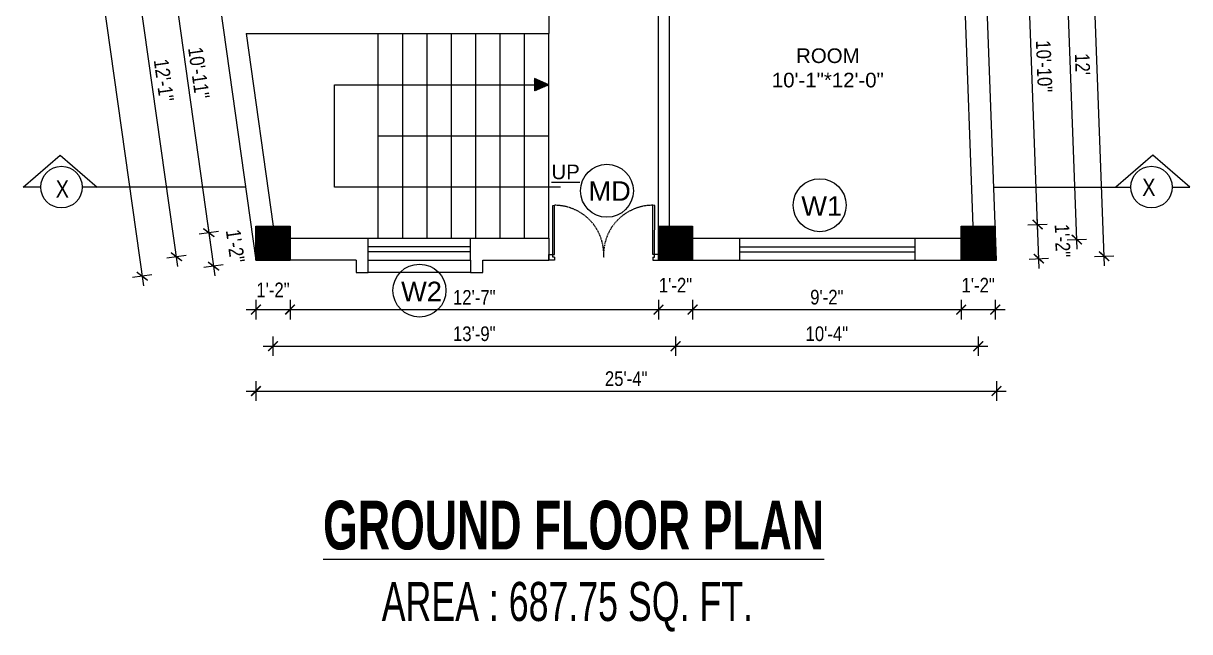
# Model space of a CAD drawing. Header units: inches. Extents: x -5142662 to -4941318, y -3361958 to -3160563.
# Drawn here: x -5009752.7 to -5009273.9, y -3264933.2 to -3264683.5 of the extents above; entities that cross this region are included whole.
import ezdxf

# ---------------------------------------------------------------- set-up
doc = ezdxf.new("R2010")
doc.units = ezdxf.units.IN
doc.header["$LTSCALE"] = 2
doc.header["$MEASUREMENT"] = 0
doc.header["$PDMODE"] = 34
doc.linetypes.add('HIDDEN', pattern=[0.375, 0.25, -0.125])
doc.layers.get('0').update_dxf_attribs({"linetype": 'CONTINUOUS'})
doc.layers.get('DEFPOINTS').update_dxf_attribs({"color": 141, "linetype": 'CONTINUOUS'})
doc.layers.add('A-Hatch', color=7, linetype='CONTINUOUS')
for name, color, linetype, lineweight in [('Annotate-Lite.w', 177, 'CONTINUOUS', 9), ('DIM 1-100', 4, 'CONTINUOUS', 13), ('Door-Window.w', 4, 'CONTINUOUS', 15), ('TEXT', 181, 'CONTINUOUS', 25), ('Text-100.w', 254, 'CONTINUOUS', 9)]:
    doc.layers.add(name, color=color, linetype=linetype, lineweight=lineweight)
doc.styles.add('ARAIL', font='ARIALN.TTF')
doc.styles.add('Arial', font='arial.ttf', dxfattribs={"width": 0.8, "height": 12})
doc.styles.add('arial.', font='arial.ttf')
doc.styles.add('gaurav', font='arial.ttf')
doc.styles.get("Standard").update_dxf_attribs({"font": 'ARIALN.TTF'})
doc.dimstyles.new('1 by 96', dxfattribs={"dimtxt": 6, "dimasz": 4, "dimexe": 4, "dimexo": 4, "dimgap": 2, "dimtad": 1, "dimdec": 0, "dimzin": 0, "dimdsep": 46, "dimlunit": 4, "dimtxsty": 'Standard', "dimblk": 'ARCHTICK', "dimcen": 0, "dimdle": 4, "dimadec": 0, "dimazin": 0, "dimtfac": 1, "dimtdec": 0, "dimtix": 1, "dimtofl": 0, "dimtmove": 1, "dimatfit": 3, "dimldrblk": 'ARCHTICK', "dimfxl": 4, "dimfxlon": 1, "dimtolj": 1, "dimtzin": 0, "dimlwd": -1, "dimlwe": -1, "dimarcsym": 0})

# ---------------------------------------------------------------- blocks, each defined once
blk = doc.blocks.new('FDFDRE')
at = {"ltscale": 3}
for p, q in [((165701.11, -58637.82), (165701.1, -58641.5)), ((165704.78, -58637.83), (165701.11, -58637.82)), ((165704.78, -58639.66), (165703.55, -58639.66)), ((165703.55, -58639.66), (165703.55, -58641.5)), ((165704.78, -58639.66), (165704.78, -58637.83)), ((165766.98, -58637.83), (165770.65, -58637.82)), ((165766.98, -58639.66), (165766.98, -58637.83)), ((165766.98, -58639.66), (165768.2, -58639.66)), ((165768.2, -58639.66), (165768.2, -58641.5)), ((165770.65, -58637.82), (165770.65, -58641.5)), ((165701.1, -58641.5), (165703.55, -58641.5)), ((165703.55, -58641.5), (165703.53, -58672.63)), ((165703.55, -58641.5), (165704.78, -58641.5)), ((165704.78, -58641.5), (165704.76, -58672.65)), ((165766.98, -58641.5), (165767, -58672.65)), ((165768.2, -58641.5), (165766.98, -58641.5)), ((165770.65, -58641.5), (165768.2, -58641.5)), ((165768.2, -58641.5), (165768.22, -58672.63)), ((165703.53, -58672.63), (165704.76, -58672.65)), ((165768.22, -58672.63), (165767, -58672.65))]:
    blk.add_line(p, q, dxfattribs=at)
at = {"layer": 'Door-Window.w', "color": 9, "linetype": 'HIDDEN', "lineweight": 18}
for centre, start, end in [((165704.78, -58641.5), 269.96183, 3.38353), ((165766.98, -58641.5), 176.61647, 270.03817)]:
    blk.add_arc(centre, 31.16, start, end, dxfattribs=at)
blk = doc.blocks.new('_ArchTick')
at = {"color": 0, "linetype": 'ByBlock', "const_width": 0.15}
blk.add_lwpolyline([(-0.5, -0.5), (0.5, 0.5)], dxfattribs=at)
blk = doc.blocks.new('*D1068')
at = {"layer": 'DEFPOINTS', "color": 0, "ltscale": 0.5, "transparency": 16777216}
for p in [(-5009657.19, -3264780.75), (-5009643.19, -3264780.75), (-5009643.19, -3264801.02)]:
    blk.add_point(p, dxfattribs=at)
at = {"layer": 'DIM 1-100', "color": 0, "ltscale": 0.5, "transparency": 16777216}
for p, q in [((-5009657.19, -3264797.02), (-5009657.19, -3264805.02)), ((-5009643.19, -3264797.02), (-5009643.19, -3264805.02)), ((-5009661.19, -3264801.02), (-5009639.19, -3264801.02))]:
    blk.add_line(p, q, dxfattribs=at)
at = {"layer": 'DIM 1-100', "color": 0, "ltscale": 0.5, "transparency": 16777216, "xscale": 4, "yscale": 4, "zscale": 4, "rotation": 180}
blk.add_blockref('_ArchTick', (-5009657.19, -3264801.02), dxfattribs=at)
at = {"layer": 'DIM 1-100', "color": 0, "ltscale": 0.5, "transparency": 16777216, "xscale": 4, "yscale": 4, "zscale": 4}
blk.add_blockref('_ArchTick', (-5009643.19, -3264801.02), dxfattribs=at)
at = {"layer": 'DIM 1-100', "color": 0, "ltscale": 0.5, "transparency": 16777216, "insert": (-5009650.19, -3264792.94), "char_height": 6, "attachment_point": 5}
blk.add_mtext('\\A1;1\'-2"', dxfattribs=at)
blk = doc.blocks.new('*D1069')
at = {"layer": 'DEFPOINTS', "color": 0, "ltscale": 0.5, "transparency": 16777216}
for p in [(-5009643.19, -3264780.75), (-5009491.95, -3264780.75), (-5009491.95, -3264801.02)]:
    blk.add_point(p, dxfattribs=at)
at = {"layer": 'DIM 1-100', "color": 0, "ltscale": 0.5, "transparency": 16777216}
for p, q in [((-5009643.19, -3264797.02), (-5009643.19, -3264805.02)), ((-5009491.95, -3264797.02), (-5009491.95, -3264805.02)), ((-5009647.19, -3264801.02), (-5009487.95, -3264801.02))]:
    blk.add_line(p, q, dxfattribs=at)
at = {"layer": 'DIM 1-100', "color": 0, "ltscale": 0.5, "transparency": 16777216, "xscale": 4, "yscale": 4, "zscale": 4, "rotation": 180}
blk.add_blockref('_ArchTick', (-5009643.19, -3264801.02), dxfattribs=at)
at = {"layer": 'DIM 1-100', "color": 0, "ltscale": 0.5, "transparency": 16777216, "xscale": 4, "yscale": 4, "zscale": 4}
blk.add_blockref('_ArchTick', (-5009491.95, -3264801.02), dxfattribs=at)
at = {"layer": 'DIM 1-100', "color": 0, "ltscale": 0.5, "transparency": 16777216, "insert": (-5009567.57, -3264796), "char_height": 6, "attachment_point": 5}
blk.add_mtext('\\A1;12\'-7"', dxfattribs=at)
blk = doc.blocks.new('*D1070')
at = {"layer": 'DEFPOINTS', "color": 0, "ltscale": 0.5, "transparency": 16777216}
for p in [(-5009491.95, -3264780.75), (-5009477.95, -3264780.75), (-5009477.95, -3264801.02)]:
    blk.add_point(p, dxfattribs=at)
at = {"layer": 'DIM 1-100', "color": 0, "ltscale": 0.5, "transparency": 16777216}
for p, q in [((-5009491.95, -3264797.02), (-5009491.95, -3264805.02)), ((-5009477.95, -3264797.02), (-5009477.95, -3264805.02)), ((-5009495.95, -3264801.02), (-5009473.95, -3264801.02))]:
    blk.add_line(p, q, dxfattribs=at)
at = {"layer": 'DIM 1-100', "color": 0, "ltscale": 0.5, "transparency": 16777216, "xscale": 4, "yscale": 4, "zscale": 4, "rotation": 180}
blk.add_blockref('_ArchTick', (-5009491.95, -3264801.02), dxfattribs=at)
at = {"layer": 'DIM 1-100', "color": 0, "ltscale": 0.5, "transparency": 16777216, "xscale": 4, "yscale": 4, "zscale": 4}
blk.add_blockref('_ArchTick', (-5009477.95, -3264801.02), dxfattribs=at)
at = {"layer": 'DIM 1-100', "color": 0, "ltscale": 0.5, "transparency": 16777216, "insert": (-5009484.95, -3264790.99), "char_height": 6, "attachment_point": 5}
blk.add_mtext('\\A1;1\'-2"', dxfattribs=at)
blk = doc.blocks.new('*D1071')
at = {"layer": 'DEFPOINTS', "color": 0, "ltscale": 0.5, "transparency": 16777216}
for p in [(-5009477.95, -3264780.75), (-5009367.72, -3264780.75), (-5009367.72, -3264801.02)]:
    blk.add_point(p, dxfattribs=at)
at = {"layer": 'DIM 1-100', "color": 0, "ltscale": 0.5, "transparency": 16777216}
for p, q in [((-5009477.95, -3264797.02), (-5009477.95, -3264805.02)), ((-5009367.72, -3264797.02), (-5009367.72, -3264805.02)), ((-5009481.95, -3264801.02), (-5009363.72, -3264801.02))]:
    blk.add_line(p, q, dxfattribs=at)
at = {"layer": 'DIM 1-100', "color": 0, "ltscale": 0.5, "transparency": 16777216, "xscale": 4, "yscale": 4, "zscale": 4, "rotation": 180}
blk.add_blockref('_ArchTick', (-5009477.95, -3264801.02), dxfattribs=at)
at = {"layer": 'DIM 1-100', "color": 0, "ltscale": 0.5, "transparency": 16777216, "xscale": 4, "yscale": 4, "zscale": 4}
blk.add_blockref('_ArchTick', (-5009367.72, -3264801.02), dxfattribs=at)
at = {"layer": 'DIM 1-100', "color": 0, "ltscale": 0.5, "transparency": 16777216, "insert": (-5009422.84, -3264795.95), "char_height": 6, "attachment_point": 5}
blk.add_mtext('\\A1;9\'-2"', dxfattribs=at)
blk = doc.blocks.new('*D1072')
at = {"layer": 'DEFPOINTS', "color": 0, "ltscale": 0.5, "transparency": 16777216}
for p in [(-5009367.72, -3264780.75), (-5009353.72, -3264780.75), (-5009353.72, -3264801.02)]:
    blk.add_point(p, dxfattribs=at)
at = {"layer": 'DIM 1-100', "color": 0, "ltscale": 0.5, "transparency": 16777216}
for p, q in [((-5009367.72, -3264797.02), (-5009367.72, -3264805.02)), ((-5009353.72, -3264797.02), (-5009353.72, -3264805.02)), ((-5009371.72, -3264801.02), (-5009349.72, -3264801.02))]:
    blk.add_line(p, q, dxfattribs=at)
at = {"layer": 'DIM 1-100', "color": 0, "ltscale": 0.5, "transparency": 16777216, "xscale": 4, "yscale": 4, "zscale": 4, "rotation": 180}
blk.add_blockref('_ArchTick', (-5009367.72, -3264801.02), dxfattribs=at)
at = {"layer": 'DIM 1-100', "color": 0, "ltscale": 0.5, "transparency": 16777216, "xscale": 4, "yscale": 4, "zscale": 4}
blk.add_blockref('_ArchTick', (-5009353.72, -3264801.02), dxfattribs=at)
at = {"layer": 'DIM 1-100', "color": 0, "ltscale": 0.5, "transparency": 16777216, "insert": (-5009360.72, -3264790.99), "char_height": 6, "attachment_point": 5}
blk.add_mtext('\\A1;1\'-2"', dxfattribs=at)
blk = doc.blocks.new('*D1076')
at = {"layer": 'DEFPOINTS', "color": 0, "ltscale": 0.5, "transparency": 16777216}
for p in [(-5009677.4, -3264637.25), (-5009676.52, -3264769.47), (-5009657.19, -3264766.75)]:
    blk.add_point(p, dxfattribs=at)
at = {"layer": 'DIM 1-100', "color": 0, "ltscale": 0.5, "transparency": 16777216}
for p, q in [((-5009695.36, -3264635.74), (-5009675.96, -3264773.43)), ((-5009690.84, -3264639.14), (-5009698.76, -3264640.26)), ((-5009672.56, -3264768.92), (-5009680.48, -3264770.03))]:
    blk.add_line(p, q, dxfattribs=at)
at = {"layer": 'DIM 1-100', "color": 0, "ltscale": 0.5, "transparency": 16777216, "xscale": 4, "yscale": 4, "zscale": 4}
for p, rotation in [((-5009694.8, -3264639.7), 98.0189455188911), ((-5009676.52, -3264769.47), 278.0189455188911)]:
    blk.add_blockref('_ArchTick', p, dxfattribs=dict(at, rotation=rotation))
at = {"layer": 'DIM 1-100', "color": 0, "ltscale": 0.5, "transparency": 16777216, "insert": (-5009680.65, -3264703.88), "char_height": 6, "attachment_point": 5, "rotation": 278.0189}
blk.add_mtext('\\A1;10\'-11"', dxfattribs=at)
blk = doc.blocks.new('*D1077')
at = {"layer": 'DEFPOINTS', "color": 0, "ltscale": 0.5, "transparency": 16777216}
for p in [(-5009657.19, -3264766.75), (-5009674.58, -3264783.2), (-5009657.19, -3264780.75)]:
    blk.add_point(p, dxfattribs=at)
at = {"layer": 'DIM 1-100', "color": 0, "ltscale": 0.5, "transparency": 16777216}
for p, q in [((-5009672.56, -3264768.92), (-5009680.48, -3264770.03)), ((-5009677.08, -3264765.51), (-5009674.03, -3264787.16)), ((-5009670.62, -3264782.64), (-5009678.55, -3264783.76))]:
    blk.add_line(p, q, dxfattribs=at)
at = {"layer": 'DIM 1-100', "color": 0, "ltscale": 0.5, "transparency": 16777216, "xscale": 4, "yscale": 4, "zscale": 4}
for p, rotation in [((-5009676.52, -3264769.47), 98.0189455188911), ((-5009674.58, -3264783.2), 278.0189455188911)]:
    blk.add_blockref('_ArchTick', p, dxfattribs=dict(at, rotation=rotation))
at = {"layer": 'DIM 1-100', "color": 0, "ltscale": 0.5, "transparency": 16777216, "insert": (-5009665.63, -3264774.94), "char_height": 6, "attachment_point": 5, "rotation": 278.0189}
blk.add_mtext('\\A1;1\'-2"', dxfattribs=at)
blk = doc.blocks.new('*D1064')
at = {"layer": 'DEFPOINTS', "color": 0, "ltscale": 0.5, "transparency": 16777216}
for p in [(-5009670.4, -3264630.25), (-5009710.03, -3264635.83), (-5009650.19, -3264773.75)]:
    blk.add_point(p, dxfattribs=at)
at = {"layer": 'DIM 1-100', "color": 0, "ltscale": 0.5, "transparency": 16777216}
for p, q in [((-5009706.07, -3264635.27), (-5009713.99, -3264636.39)), ((-5009689.26, -3264783.29), (-5009710.59, -3264631.87)), ((-5009685.85, -3264778.77), (-5009693.78, -3264779.89))]:
    blk.add_line(p, q, dxfattribs=at)
at = {"layer": 'DIM 1-100', "color": 0, "ltscale": 0.5, "transparency": 16777216, "xscale": 4, "yscale": 4, "zscale": 4}
for p, rotation in [((-5009710.03, -3264635.83), 98.01894551876403), ((-5009689.81, -3264779.33), 278.018945518764)]:
    blk.add_blockref('_ArchTick', p, dxfattribs=dict(at, rotation=rotation))
at = {"layer": 'DIM 1-100', "color": 0, "ltscale": 0.5, "transparency": 16777216, "insert": (-5009694.96, -3264706.88), "char_height": 6, "attachment_point": 5, "rotation": 278.0189}
blk.add_mtext('\\A1;12\'-1"', dxfattribs=at)
blk = doc.blocks.new('*D1066')
at = {"layer": 'DEFPOINTS', "color": 0, "ltscale": 0.5, "transparency": 16777216}
for p in [(-5009697.23, -3264496.51), (-5009657.19, -3264780.75), (-5009703.86, -3264787.32)]:
    blk.add_point(p, dxfattribs=at)
at = {"layer": 'DIM 1-100', "color": 0, "ltscale": 0.5, "transparency": 16777216}
for p, q in [((-5009744.46, -3264499.12), (-5009703.3, -3264791.29)), ((-5009739.94, -3264502.52), (-5009747.86, -3264503.64)), ((-5009699.9, -3264786.77), (-5009707.82, -3264787.88))]:
    blk.add_line(p, q, dxfattribs=at)
at = {"layer": 'DIM 1-100', "color": 0, "ltscale": 0.5, "transparency": 16777216, "xscale": 4, "yscale": 4, "zscale": 4}
for p, rotation in [((-5009743.9, -3264503.08), 98.01894551889016), ((-5009703.86, -3264787.32), 278.0189455188902)]:
    blk.add_blockref('_ArchTick', p, dxfattribs=dict(at, rotation=rotation))
at = {"layer": 'DIM 1-100', "color": 0, "ltscale": 0.5, "transparency": 16777216, "insert": (-5009718.87, -3264644.5), "char_height": 6, "attachment_point": 5, "rotation": 278.0189}
blk.add_mtext('\\A1;23\'-11"', dxfattribs=at)
blk = doc.blocks.new('*D1067')
at = {"layer": 'DEFPOINTS', "color": 0, "ltscale": 0.5, "transparency": 16777216}
for p in [(-5009650.19, -3264773.75), (-5009484.95, -3264773.75), (-5009484.95, -3264816.03)]:
    blk.add_point(p, dxfattribs=at)
at = {"layer": 'DIM 1-100', "color": 0, "ltscale": 0.5, "transparency": 16777216}
for p, q in [((-5009650.19, -3264812.03), (-5009650.19, -3264820.03)), ((-5009484.95, -3264812.03), (-5009484.95, -3264820.03)), ((-5009654.19, -3264816.03), (-5009480.95, -3264816.03))]:
    blk.add_line(p, q, dxfattribs=at)
at = {"layer": 'DIM 1-100', "color": 0, "ltscale": 0.5, "transparency": 16777216, "xscale": 4, "yscale": 4, "zscale": 4, "rotation": 180}
blk.add_blockref('_ArchTick', (-5009650.19, -3264816.03), dxfattribs=at)
at = {"layer": 'DIM 1-100', "color": 0, "ltscale": 0.5, "transparency": 16777216, "xscale": 4, "yscale": 4, "zscale": 4}
blk.add_blockref('_ArchTick', (-5009484.95, -3264816.03), dxfattribs=at)
at = {"layer": 'DIM 1-100', "color": 0, "ltscale": 0.5, "transparency": 16777216, "insert": (-5009567.57, -3264810.97), "char_height": 6, "attachment_point": 5}
blk.add_mtext('\\A1;13\'-9"', dxfattribs=at)
blk = doc.blocks.new('*D1083')
at = {"layer": 'DEFPOINTS', "color": 0, "ltscale": 0.5, "transparency": 16777216}
for p in [(-5009484.95, -3264773.75), (-5009360.72, -3264773.77), (-5009360.72, -3264816.03)]:
    blk.add_point(p, dxfattribs=at)
at = {"layer": 'DIM 1-100', "color": 0, "ltscale": 0.5, "transparency": 16777216}
for p, q in [((-5009484.95, -3264812.03), (-5009484.95, -3264820.03)), ((-5009360.72, -3264812.03), (-5009360.72, -3264820.03)), ((-5009488.95, -3264816.03), (-5009356.72, -3264816.03))]:
    blk.add_line(p, q, dxfattribs=at)
at = {"layer": 'DIM 1-100', "color": 0, "ltscale": 0.5, "transparency": 16777216, "xscale": 4, "yscale": 4, "zscale": 4, "rotation": 180}
blk.add_blockref('_ArchTick', (-5009484.95, -3264816.03), dxfattribs=at)
at = {"layer": 'DIM 1-100', "color": 0, "ltscale": 0.5, "transparency": 16777216, "xscale": 4, "yscale": 4, "zscale": 4}
blk.add_blockref('_ArchTick', (-5009360.72, -3264816.03), dxfattribs=at)
at = {"layer": 'DIM 1-100', "color": 0, "ltscale": 0.5, "transparency": 16777216, "insert": (-5009422.84, -3264810.97), "char_height": 6, "attachment_point": 5}
blk.add_mtext('\\A1;10\'-4"', dxfattribs=at)
blk = doc.blocks.new('*D1084')
at = {"layer": 'DEFPOINTS', "color": 0, "ltscale": 0.5, "transparency": 16777216}
for p in [(-5009657.19, -3264780.75), (-5009353.21, -3264780.75), (-5009353.21, -3264834.45)]:
    blk.add_point(p, dxfattribs=at)
at = {"layer": 'DIM 1-100', "color": 0, "ltscale": 0.5, "transparency": 16777216}
for p, q in [((-5009657.19, -3264830.45), (-5009657.19, -3264838.45)), ((-5009353.21, -3264830.45), (-5009353.21, -3264838.45)), ((-5009661.19, -3264834.45), (-5009349.21, -3264834.45))]:
    blk.add_line(p, q, dxfattribs=at)
at = {"layer": 'DIM 1-100', "color": 0, "ltscale": 0.5, "transparency": 16777216, "xscale": 4, "yscale": 4, "zscale": 4, "rotation": 180}
blk.add_blockref('_ArchTick', (-5009657.19, -3264834.45), dxfattribs=at)
at = {"layer": 'DIM 1-100', "color": 0, "ltscale": 0.5, "transparency": 16777216, "xscale": 4, "yscale": 4, "zscale": 4}
blk.add_blockref('_ArchTick', (-5009353.21, -3264834.45), dxfattribs=at)
at = {"layer": 'DIM 1-100', "color": 0, "ltscale": 0.5, "transparency": 16777216, "insert": (-5009505.2, -3264829.39), "char_height": 6, "attachment_point": 5}
blk.add_mtext('\\A1;25\'-4"', dxfattribs=at)
blk = doc.blocks.new('*D1085')
at = {"layer": 'DEFPOINTS', "color": 0, "ltscale": 0.5, "transparency": 16777216}
for p in [(-5009353.72, -3264766.75), (-5009336.35, -3264766.11), (-5009353.21, -3264780.75)]:
    blk.add_point(p, dxfattribs=at)
at = {"layer": 'DIM 1-100', "color": 0, "ltscale": 0.5, "transparency": 16777216}
for p, q in [((-5009335.69, -3264784.11), (-5009336.5, -3264762.11)), ((-5009340.35, -3264766.26), (-5009332.36, -3264765.96)), ((-5009339.83, -3264780.26), (-5009331.84, -3264779.96))]:
    blk.add_line(p, q, dxfattribs=at)
at = {"layer": 'DIM 1-100', "color": 0, "ltscale": 0.5, "transparency": 16777216, "xscale": 4, "yscale": 4, "zscale": 4}
for p, rotation in [((-5009336.35, -3264766.11), 92.11435361987118), ((-5009335.84, -3264780.11), 272.1143536198712)]:
    blk.add_blockref('_ArchTick', p, dxfattribs=dict(at, rotation=rotation))
at = {"layer": 'DIM 1-100', "color": 0, "ltscale": 0.5, "transparency": 16777216, "insert": (-5009326.08, -3264772.74), "char_height": 6, "attachment_point": 5, "rotation": 272.1144}
blk.add_mtext('\\A1;1\'-2"', dxfattribs=at)
blk = doc.blocks.new('*D1086')
at = {"layer": 'DEFPOINTS', "color": 0, "ltscale": 0.5, "transparency": 16777216}
for p in [(-5009359.02, -3264637.25), (-5009341.14, -3264636.59), (-5009353.72, -3264766.75)]:
    blk.add_point(p, dxfattribs=at)
at = {"layer": 'DIM 1-100', "color": 0, "ltscale": 0.5, "transparency": 16777216}
for p, q in [((-5009336.21, -3264770.11), (-5009341.28, -3264632.59)), ((-5009345.13, -3264636.74), (-5009337.14, -3264636.44)), ((-5009340.35, -3264766.26), (-5009332.36, -3264765.96))]:
    blk.add_line(p, q, dxfattribs=at)
at = {"layer": 'DIM 1-100', "color": 0, "ltscale": 0.5, "transparency": 16777216, "xscale": 4, "yscale": 4, "zscale": 4}
for p, rotation in [((-5009341.14, -3264636.59), 92.1143536198713), ((-5009336.35, -3264766.11), 272.1143536198713)]:
    blk.add_blockref('_ArchTick', p, dxfattribs=dict(at, rotation=rotation))
at = {"layer": 'DIM 1-100', "color": 0, "ltscale": 0.5, "transparency": 16777216, "insert": (-5009333.69, -3264701.16), "char_height": 6, "attachment_point": 5, "rotation": 272.1144}
blk.add_mtext('\\A1;10\'-10"', dxfattribs=at)
blk = doc.blocks.new('*D1090')
at = {"layer": 'DEFPOINTS', "color": 0, "ltscale": 0.5, "transparency": 16777216}
for p in [(-5009366.02, -3264630.25), (-5009325.55, -3264628.76), (-5009360.72, -3264773.75)]:
    blk.add_point(p, dxfattribs=at)
at = {"layer": 'DIM 1-100', "color": 0, "ltscale": 0.5, "transparency": 16777216}
for p, q in [((-5009320.11, -3264776.25), (-5009325.7, -3264624.76)), ((-5009329.55, -3264628.9), (-5009321.56, -3264628.61)), ((-5009324.25, -3264772.4), (-5009316.26, -3264772.11))]:
    blk.add_line(p, q, dxfattribs=at)
at = {"layer": 'DIM 1-100', "color": 0, "ltscale": 0.5, "transparency": 16777216, "xscale": 4, "yscale": 4, "zscale": 4}
for p, rotation in [((-5009325.55, -3264628.76), 92.11435361966569), ((-5009320.25, -3264772.26), 272.1143536196657)]:
    blk.add_blockref('_ArchTick', p, dxfattribs=dict(at, rotation=rotation))
at = {"layer": 'DIM 1-100', "color": 0, "ltscale": 0.5, "transparency": 16777216, "insert": (-5009317.9, -3264700.32), "char_height": 6, "attachment_point": 5, "rotation": 272.1144}
blk.add_mtext("\\A1;12'", dxfattribs=at)
blk = doc.blocks.new('*D1092')
at = {"layer": 'DEFPOINTS', "color": 0, "ltscale": 0.5, "transparency": 16777216}
for p in [(-5009365.51, -3264447.5), (-5009321.33, -3264445.87), (-5009353.21, -3264780.75)]:
    blk.add_point(p, dxfattribs=at)
at = {"layer": 'DIM 1-100', "color": 0, "ltscale": 0.5, "transparency": 16777216}
for p, q in [((-5009308.88, -3264783.12), (-5009321.48, -3264441.87)), ((-5009325.33, -3264446.02), (-5009317.34, -3264445.72)), ((-5009313.03, -3264779.27), (-5009305.03, -3264778.97))]:
    blk.add_line(p, q, dxfattribs=at)
at = {"layer": 'DIM 1-100', "color": 0, "ltscale": 0.5, "transparency": 16777216, "xscale": 4, "yscale": 4, "zscale": 4}
for p, rotation in [((-5009321.33, -3264445.87), 92.11435361988767), ((-5009309.03, -3264779.12), 272.1143536198877)]:
    blk.add_blockref('_ArchTick', p, dxfattribs=dict(at, rotation=rotation))
at = {"layer": 'DIM 1-100', "color": 0, "ltscale": 0.5, "transparency": 16777216, "insert": (-5009310.12, -3264612.31), "char_height": 6, "attachment_point": 5, "rotation": 272.1144}
blk.add_mtext('\\A1;27\'-9"', dxfattribs=at)

msp = doc.modelspace()

# ---------------------------------------------------------------- hatches: boundary and pattern name
at = {"layer": 'A-Hatch', "ltscale": 0.5}
h = msp.add_hatch(dxfattribs=at)
h.set_pattern_fill('ANSI31', color=256)
h.set_pattern_definition([(45, (81717.5869, -5930.52034), (-0.0883883476483, 0.0883883476483), [])])
h.paths.add_polyline_path([(-5009542.87, -3264706.24), (-5009542.87, -3264711.26), (-5009536.95, -3264708.75)])
h = msp.add_hatch(dxfattribs=at)
h.set_pattern_fill('ANSI31', color=256)
h.set_pattern_definition([(45, (81775.5266, -6361.27897), (-0.0883883476483, 0.0883883476483), [])])
h.paths.add_polyline_path([(-5009643.19, -3264766.75), (-5009657.19, -3264766.75), (-5009657.19, -3264780.75), (-5009643.19, -3264780.75)])
h = msp.add_hatch(dxfattribs=at)
h.set_pattern_fill('ANSI31', color=256)
h.set_pattern_definition([(45, (81940.7623, -6361.27897), (-0.0883883476483, 0.0883883476483), [])])
h.paths.add_polyline_path([(-5009477.95, -3264766.75), (-5009491.95, -3264766.75), (-5009491.95, -3264780.75), (-5009477.95, -3264780.75)])
h = msp.add_hatch(dxfattribs=at)
h.set_pattern_fill('ANSI31', color=256)
h.set_pattern_definition([(45, (82064.99049, -6361.29802), (-0.0883883476483, 0.0883883476483), [])])
h.paths.add_polyline_path([(-5009353.72, -3264766.77), (-5009367.72, -3264766.77), (-5009367.72, -3264780.77), (-5009353.72, -3264780.77)])

# ---------------------------------------------------------------- linework, layer by layer
at = {"ltscale": 0.5}
for p, q in [((-5009362.73, -3264766.77), (-5009367.51, -3264637.25)), ((-5009491.95, -3264771.75), (-5009491.95, -3264673.25)), ((-5009487.45, -3264766.75), (-5009487.45, -3264673.25)), ((-5009536.95, -3264678.75), (-5009536.95, -3264687.75)), ((-5009661.2, -3264687.75), (-5009650.07, -3264766.75)), ((-5009661.2, -3264687.75), (-5009536.95, -3264687.75)), ((-5009606.95, -3264729.75), (-5009606.95, -3264687.75)), ((-5009596.95, -3264729.75), (-5009596.95, -3264687.75)), ((-5009586.95, -3264729.75), (-5009586.95, -3264687.75)), ((-5009576.95, -3264729.75), (-5009576.95, -3264687.75)), ((-5009566.95, -3264729.75), (-5009566.95, -3264687.75)), ((-5009556.95, -3264729.75), (-5009556.95, -3264687.75)), ((-5009546.95, -3264729.75), (-5009546.95, -3264687.75)), ((-5009536.95, -3264729.75), (-5009536.95, -3264687.75)), ((-5009536.95, -3264708.75), (-5009542.87, -3264706.24)), ((-5009542.87, -3264706.24), (-5009542.87, -3264711.26)), ((-5009624.88, -3264750.75), (-5009624.88, -3264708.75)), ((-5009624.88, -3264708.75), (-5009542.87, -3264708.75)), ((-5009536.95, -3264708.75), (-5009542.87, -3264711.26)), ((-5009606.95, -3264771.75), (-5009606.95, -3264729.75)), ((-5009606.95, -3264729.75), (-5009536.95, -3264729.75)), ((-5009596.95, -3264771.75), (-5009596.95, -3264729.75)), ((-5009586.95, -3264771.75), (-5009586.95, -3264729.75)), ((-5009576.95, -3264771.75), (-5009576.95, -3264729.75)), ((-5009566.95, -3264771.75), (-5009566.95, -3264729.75)), ((-5009556.95, -3264771.75), (-5009556.95, -3264729.75)), ((-5009546.95, -3264771.75), (-5009546.95, -3264729.75)), ((-5009536.95, -3264771.75), (-5009536.95, -3264729.75)), ((-5009532.11, -3264750.75), (-5009624.88, -3264750.75)), ((-5009643.19, -3264771.75), (-5009536.95, -3264771.75)), ((-5009611.07, -3264780.75), (-5009611.07, -3264771.75)), ((-5009569.07, -3264780.75), (-5009569.07, -3264771.75)), ((-5009536.95, -3264771.75), (-5009536.95, -3264780.75)), ((-5009477.95, -3264771.75), (-5009367.72, -3264771.75)), ((-5009458.58, -3264780.75), (-5009458.58, -3264771.75)), ((-5009386.58, -3264780.75), (-5009386.58, -3264771.75)), ((-5009569.07, -3264775.25), (-5009611.07, -3264775.25)), ((-5009569.07, -3264777.25), (-5009611.07, -3264777.25)), ((-5009458.58, -3264775.25), (-5009386.58, -3264775.25)), ((-5009458.58, -3264777.25), (-5009386.58, -3264777.25)), ((-5009616.07, -3264780.75), (-5009643.19, -3264780.75)), ((-5009616.07, -3264780.75), (-5009616.07, -3264785.75)), ((-5009611.07, -3264785.75), (-5009611.07, -3264780.75)), ((-5009569.07, -3264780.75), (-5009569.07, -3264785.75)), ((-5009564.07, -3264780.75), (-5009536.95, -3264780.75)), ((-5009564.07, -3264785.75), (-5009564.07, -3264780.75)), ((-5009616.07, -3264785.75), (-5009611.07, -3264785.75)), ((-5009569.07, -3264785.75), (-5009611.07, -3264785.75)), ((-5009569.07, -3264785.75), (-5009564.07, -3264785.75))]:
    msp.add_line(p, q, dxfattribs=at)
for points in [[(-5009491.95, -3264780.75), (-5009353.21, -3264780.75), (-5009365.51, -3264447.5), (-5009491.95, -3264466.18)], [(-5009527.95, -3264471.5), (-5009697.23, -3264496.51), (-5009657.19, -3264780.75), (-5009643.19, -3264780.75)], [(-5009611.07, -3264780.75), (-5009569.07, -3264780.75)]]:
    msp.add_lwpolyline(points, dxfattribs=at)
for points in [[(-5009657.19, -3264766.75), (-5009643.19, -3264766.75), (-5009643.19, -3264780.75), (-5009657.19, -3264780.75)], [(-5009491.95, -3264766.75), (-5009477.95, -3264766.75), (-5009477.95, -3264780.75), (-5009491.95, -3264780.75)], [(-5009367.72, -3264766.75), (-5009353.72, -3264766.75), (-5009353.72, -3264780.75), (-5009367.72, -3264780.75)]]:
    msp.add_lwpolyline(points, close=True, dxfattribs=at)
at = {"layer": 'Annotate-Lite.w', "ltscale": 0.005}
for centre in [(-5009513.11, -3264752.26), (-5009425.79, -3264758.18), (-5009590.07, -3264793.22)]:
    msp.add_circle(centre, 10.86, dxfattribs=at)
at = {"layer": 'TEXT'}
for points in [[(-5009745.52, -3264750.75), (-5009752.66, -3264750.75), (-5009737.52, -3264737.66), (-5009722.38, -3264750.75)], [(-5009281.06, -3264750.75), (-5009273.92, -3264750.75), (-5009289.06, -3264737.66), (-5009304.2, -3264750.75)], [(-5009661.41, -3264750.75), (-5009728.45, -3264750.75)], [(-5009354.31, -3264750.75), (-5009298.13, -3264750.75)]]:
    msp.add_lwpolyline(points, dxfattribs=at)
for centre in [(-5009736.99, -3264750.75), (-5009289.59, -3264750.75)]:
    msp.add_circle(centre, 8.53, dxfattribs=at)

# ---------------------------------------------------------------- block references
at = {"layer": 'Door-Window.w', "ltscale": 0.005, "xscale": 0.6470768260790415, "yscale": 0.6470768260790415, "zscale": 0.6470768261384909, "rotation": 180}
msp.add_blockref('FDFDRE', (-4902270.6, -3302723.93), dxfattribs=at)

# ---------------------------------------------------------------- texts
at = {"layer": 'Annotate-Lite.w', "ltscale": 0.005, "char_height": 8, "attachment_point": 1, "style": 'gaurav'}
for s, insert in [('MD', (-5009520.71, -3264748.36)), ('W1', (-5009433.33, -3264754.53)), ('W2', (-5009597.61, -3264789.57))]:
    msp.add_mtext_dynamic_manual_height_columns(s, width=8, gutter_width=100, heights=[0], dxfattribs=dict(at, insert=insert))
at = {"layer": 'TEXT', "lineweight": -2, "insert": (-5009422.44, -3264701.86), "char_height": 6, "attachment_point": 5, "style": 'arial.'}
msp.add_mtext_dynamic_manual_height_columns('ROOM\\P10\'-1"*12\'-0"', width=45.7314, gutter_width=30, heights=[0], dxfattribs=at)
at = {"layer": 'TEXT', "lineweight": -2, "insert": (-5009530.08, -3264744.54), "char_height": 6, "width": 26.6739, "attachment_point": 5, "style": 'arial.'}
msp.add_mtext('{\\LUP}', dxfattribs=at)
at = {"layer": 'TEXT', "char_height": 7.2, "style": 'ARAIL'}
for insert, attachment_point in [((-5009733.9, -3264747.91), 3), ((-5009293.43, -3264747.25), 1)]:
    msp.add_mtext_dynamic_manual_height_columns('X', width=125.4648, gutter_width=90, heights=[0], dxfattribs=dict(at, insert=insert, attachment_point=attachment_point))
at = {"layer": 'Text-100.w', "insert": (-5009529.35, -3264879.47), "char_height": 20, "width": 569.1024, "attachment_point": 2, "style": 'Arial'}
msp.add_mtext('\\A1;{\\fArial Narrow|b1|i0|c0|p34;\\L GROUND FLOOR PLAN\\P\\fArial Narrow|b0|i0|c0|p34;\\H0.8x;\\lAREA : 687.75 SQ. FT.\\H1.02306x; }', dxfattribs=at)

# ---------------------------------------------------------------- dimensions: what is measured, and where the dimension line sits
at = {"layer": 'DIM 1-100', "ltscale": 0.5}
for p1, p2, distance, picture, middle in [((-5009353.21, -3264780.75), (-5009365.51, -3264447.5), -44.21, '*D1092', (-5009310.12, -3264612.31)), ((-5009697.23, -3264496.51), (-5009657.19, -3264780.75), -47.13, '*D1066', (-5009718.87, -3264644.5)), ((-5009360.72, -3264773.75), (-5009366.02, -3264630.25), -40.5, '*D1090', (-5009317.9, -3264700.32)), ((-5009650.19, -3264773.75), (-5009670.4, -3264630.25), 40.02, '*D1064', (-5009694.96, -3264706.88))]:
    dim = msp.add_aligned_dim(p1=p1, p2=p2, distance=distance, dimstyle='1 by 96', dxfattribs=at)
    dim.commit()
    dim.dimension.update_dxf_attribs({"geometry": picture, "text_midpoint": middle})
for base, p1, p2, angle, picture, middle in [((-5009676.52, -3264769.47), (-5009677.4, -3264637.25), (-5009657.19, -3264766.75), 278.0189, '*D1076', (-5009680.65, -3264703.88)), ((-5009341.14, -3264636.59), (-5009353.72, -3264766.75), (-5009359.02, -3264637.25), 272.1144, '*D1086', (-5009333.69, -3264701.16))]:
    dim = msp.add_linear_dim(base=base, p1=p1, p2=p2, angle=angle, dimstyle='1 by 96', dxfattribs=at)
    dim.commit()
    dim.dimension.update_dxf_attribs({"geometry": picture, "text_midpoint": middle})
for base, p1, p2, angle, picture, middle, dimtype in [((-5009336.35, -3264766.11), (-5009353.21, -3264780.75), (-5009353.72, -3264766.75), 92.1144, '*D1085', (-5009331.09, -3264772.92), 161), ((-5009674.58, -3264783.2), (-5009657.19, -3264766.75), (-5009657.19, -3264780.75), 278.0189, '*D1077', (-5009670.59, -3264775.64), 160)]:
    dim = msp.add_linear_dim(base=base, p1=p1, p2=p2, angle=angle, dimstyle='1 by 96', dxfattribs=at)
    dim.commit()
    dim.dimension.update_dxf_attribs({"geometry": picture, "text_midpoint": middle, "dimtype": dimtype})
for base, p1, p2, picture, middle in [((-5009484.95, -3264816.03), (-5009650.19, -3264773.75), (-5009484.95, -3264773.75), '*D1067', (-5009567.57, -3264810.97)), ((-5009360.72, -3264816.03), (-5009484.95, -3264773.75), (-5009360.72, -3264773.77), '*D1083', (-5009422.84, -3264810.97)), ((-5009353.21, -3264834.45), (-5009657.19, -3264780.75), (-5009353.21, -3264780.75), '*D1084', (-5009505.2, -3264829.39)), ((-5009491.95, -3264801.02), (-5009643.19, -3264780.75), (-5009491.95, -3264780.75), '*D1069', (-5009567.57, -3264796)), ((-5009367.72, -3264801.02), (-5009477.95, -3264780.75), (-5009367.72, -3264780.75), '*D1071', (-5009422.84, -3264795.95))]:
    dim = msp.add_linear_dim(base=base, p1=p1, p2=p2, dimstyle='1 by 96', dxfattribs=at)
    dim.commit()
    dim.dimension.update_dxf_attribs({"geometry": picture, "text_midpoint": middle})
for base, p1, p2, picture, middle in [((-5009643.19, -3264801.02), (-5009657.19, -3264780.75), (-5009643.19, -3264780.75), '*D1068', (-5009650.19, -3264797.95)), ((-5009477.95, -3264801.02), (-5009491.95, -3264780.75), (-5009477.95, -3264780.75), '*D1070', (-5009484.95, -3264796)), ((-5009353.72, -3264801.02), (-5009367.72, -3264780.75), (-5009353.72, -3264780.75), '*D1072', (-5009360.72, -3264796))]:
    dim = msp.add_linear_dim(base=base, p1=p1, p2=p2, dimstyle='1 by 96', dxfattribs=at)
    dim.commit()
    dim.dimension.update_dxf_attribs({"geometry": picture, "text_midpoint": middle, "dimtype": 160})

doc.saveas('drawing.dxf')
